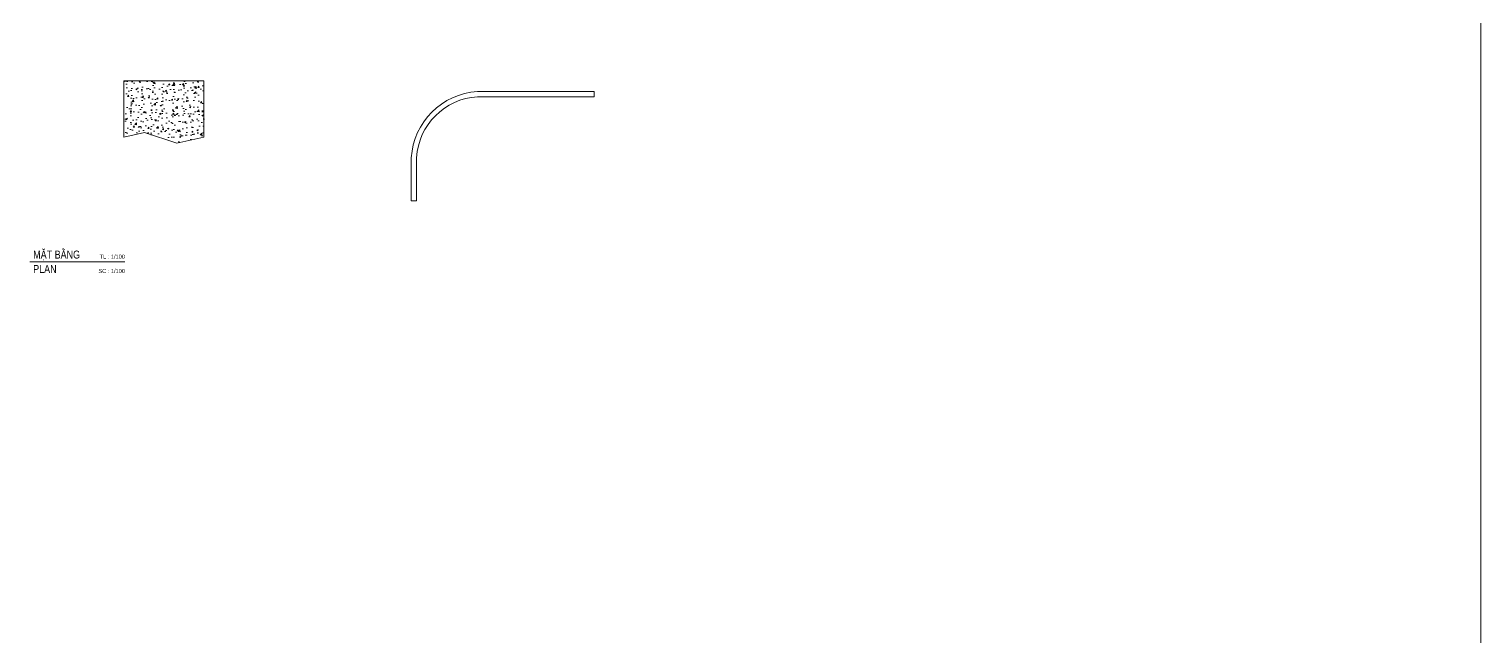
# Model space of a CAD drawing. Header units: millimetres. Extents: x -11032 to 59139, y 0 to 22926.
# Drawn here: x 50101 to 59139, y 11277 to 15062 of the extents above; entities that cross this region are included whole.
import ezdxf
from ezdxf.enums import TextEntityAlignment as Align

# ---------------------------------------------------------------- set-up
doc = ezdxf.new("R2010")
doc.units = ezdxf.units.MM
doc.linetypes.add('CENTER', pattern=[2, 1.25, -0.25, 0.25, -0.25])
doc.linetypes.add('CENTER2', pattern=[28.575, 19.05, -3.175, 3.175, -3.175])
for name, color, linetype, lineweight in [('DCE_Rod', 7, 'Continuous', 9), ('Dce_text', 2, 'Continuous', 30), ('DCE_Tole', 6, 'Continuous', 15), ('DIM-BMB', 7, 'Continuous', 9), ('GRIDLINE-BMB', 251, 'CENTER', 5), ('HATCH-BMB', 8, 'Continuous', 5), ('TITLE', 112, 'Continuous', 15)]:
    doc.layers.add(name, color=color, linetype=linetype, lineweight=lineweight)
doc.styles.add('title', font='arial.ttf')

# ---------------------------------------------------------------- blocks, each defined once
blk = doc.blocks.new('*U278')
at = {"ltscale": 100}
blk.add_line((0, 0), (5907, 0), dxfattribs=at)
at = {"layer": 'Dce_text', "color": 4, "style": 'title', "width": 0.8}
blk.add_attdef('MATBANG', (205, 200), '', height=500, dxfattribs=at)
at = {"layer": 'Dce_text', "color": 4, "style": 'title', "flags": 8}
blk.add_attdef('TYLE', text='', height=250, dxfattribs=at).set_placement((5916, 200), align=Align.RIGHT)
at = {"layer": 'Dce_text', "color": 2, "style": 'title', "width": 0.8}
blk.add_attdef('PLAN', (205, -696), '', height=500, dxfattribs=at)
at = {"layer": 'Dce_text', "color": 2, "style": 'title', "flags": 8}
blk.add_attdef('SC', text='', height=250, dxfattribs=at).set_placement((5916, -696), align=Align.RIGHT)
blk = doc.blocks.new('*U274')
at = {"layer": 'DCE_Tole'}
blk.add_lwpolyline([(-1105.8, -412, -0.376021), (-725.8, -32), (0, -32), (0, 0), (-725.8, 0, 0.379461), (-1137.8, -412), (-1137.8, -680.7), (-1105.8, -680.7), (-1105.8, -412)], format="xyb", dxfattribs=at)
blk = doc.blocks.new('*U280')
at = {"layer": 'HATCH-BMB'}
h = blk.add_hatch(dxfattribs=at)
h.set_pattern_fill('AR-CONC', color=256, scale=10)
h.paths.add_polyline_path([(-5000, 0), (-5000, -7011), (-2391, -6423), (1637, -7786), (5000, -7011), (5000, -1094), (5000, 0)])
at = {"layer": 'DIM-BMB', "color": 3, "linetype": 'ByBlock'}
blk.add_lwpolyline([(-5000, -7011), (-5000, 0), (5000, 0), (5000, -1094), (5000, -1094), (5000, -7011)], dxfattribs=at)
at = {"layer": 'GRIDLINE-BMB', "color": 9, "linetype": 'CENTER2', "ltscale": 1500}
blk.add_lwpolyline([(-5000, -7011), (-2391, -6423), (1637, -7786), (5000, -7011)], dxfattribs=at)
blk = doc.blocks.new('Block_ALL')
at = {"layer": 'DCE_Rod'}
blk.add_lwpolyline([(41958.1, 20917), (59139.1, 20917), (59139.1, 0), (41958.1, 0)], close=True, dxfattribs=at)
at = {"xscale": 0.05, "yscale": 0.05, "zscale": 0.05}
blk.add_blockref('*U280', (50940.1, 14739.5), dxfattribs=at)
blk.add_blockref('*U274', (53618.4, 14672.6))
at = {"layer": 'TITLE', "lineweight": 18}
ref = blk.add_blockref('*U278', (50106.3, 13612.5), dxfattribs=dict(at, xscale=0.1, yscale=0.1, zscale=0.1))
ref.add_attrib('SC', 'SC : 1/100', dxfattribs={"layer": 'Dce_text', "color": 2, "height": 25, "style": 'title'}).set_placement((50697.9, 13542.9), align=Align.RIGHT)
ref.add_attrib('TYLE', 'TL : 1/100', dxfattribs={"layer": 'Dce_text', "color": 4, "height": 25, "style": 'title'}).set_placement((50697.9, 13632.5), align=Align.RIGHT)
ref.add_attrib('PLAN', 'PLAN', (50126.8, 13542.9), dxfattribs={"layer": 'Dce_text', "color": 2, "height": 50, "style": 'title', "width": 0.8})
ref.add_attrib('MATBANG', 'MẶT BẰNG', (50126.8, 13632.5), dxfattribs={"layer": 'Dce_text', "color": 4, "height": 50, "style": 'title', "width": 0.8})

msp = doc.modelspace()

# ---------------------------------------------------------------- block references
msp.add_blockref('Block_ALL', (0, 0))

doc.saveas('drawing.dxf')
